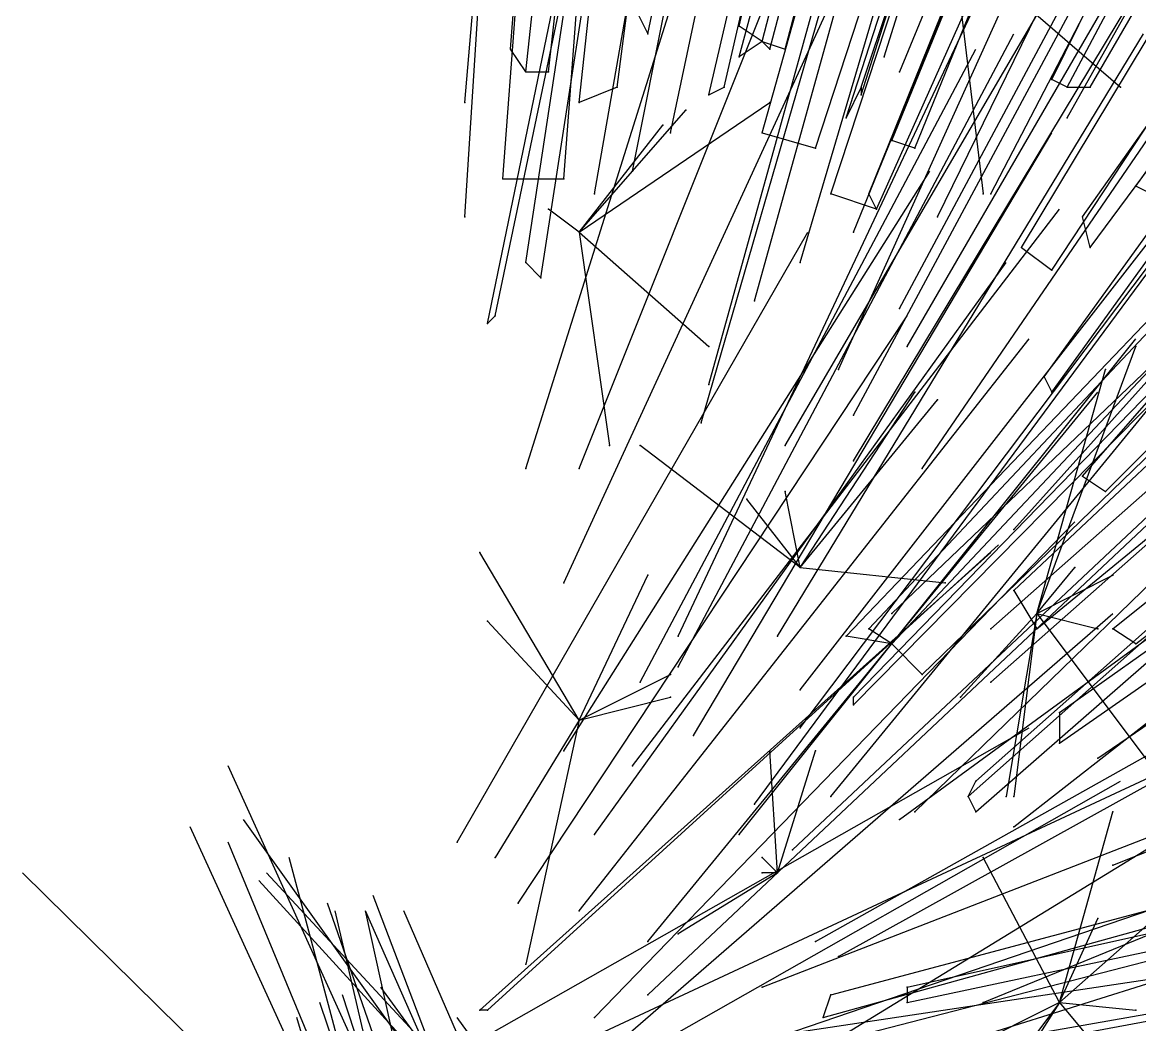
# Model space of a CAD drawing. Extents: x -0.06 to 1.18, y -0.6 to 0.6.
# Drawn here: x -0.06 to 0.0865, y 0.0151 to 0.1465 of the extents above; entities that cross this region are included whole.
import ezdxf

# ---------------------------------------------------------------- set-up
doc = ezdxf.new("R2010")
doc.units = 0
for name, color, linetype in [('Facilities', 3, 'CONTINUOUS'), ('Facilities_lines', 3, 'CONTINUOUS'), ('Normals', 1, 'CONTINUOUS'), ('Source_points', 5, 'CONTINUOUS')]:
    doc.layers.add(name, color=color, linetype=linetype)

msp = doc.modelspace()

# ---------------------------------------------------------------- linework, layer by layer
at = {"layer": 'Facilities', "color": 3}
for p in [(0.037, 0.144, -0.371), (0.053, 0.142, -0.38), (0.006, 0.14, -0.351), (0.018, 0.138, -0.347), (0.05, 0.138, -0.366), (0.077, 0.138, -0.394), (0.03, 0.137, -0.35), (-0.002, 0.136, -0.341), (0.077, 0.134, -0.386), (0.025, 0.132, -0.334), (0.037, 0.132, -0.343), (0.057, 0.13, -0.354), (0.003, 0.126, -0.315), (0.02, 0.127, -0.322), (0.015, 0.124, -0.311), (0.067, 0.124, -0.351), (0.052, 0.122, -0.331), (-0.002, 0.121, -0.303), (0.06, 0.121, -0.339), (0.013, 0.119, -1.25), (0.049, 0.119, -0.321), (0.071, 0.117, -0.342), (0.08, 0.117, -0.355), (0.042, 0.115, -0.305), (0.008, 0.113, -0.283), (0.036, 0.11, -0.289), (0.055, 0.109, -0.306), (0.001, 0.107, -0.268), (0.056, 0.104, -0.296), (0.047, 0.101, -0.278), (0.074, 0.1, -0.311), (0.03, 0.099, -0.259), (0.029, 0.094, -0.246), (0.049, 0.095, -0.268), (0.04, 0.091, -0.249), (0.006, 0.088, -0.222), (0.013, 0.088, -0.223), (0.049, 0.089, -0.253), (0.058, 0.088, -0.264), (0.079, 0.087, -0.294), (0.07, 0.08, -0.265), (0.042, 0.075, -1.25), (0.011, 0.073, -0.184), (0.07, 0.072, -0.251), (0.054, 0.069, -0.22), (0.073, 0.069, -1.25), (0.026, 0.066, -0.177), (0.039, 0.066, -0.19), (0.067, 0.067, -0.237), (0.054, 0.065, -0.211), (0.086, 0.065, -0.27), (0.026, 0.062, -0.168), (0.021, 0.06, -0.16), (0.042, 0.059, -0.181), (0.067, 0.06, -0.224), (0.049, 0.057, -0.186), (0.076, 0.056, -0.236), (0.013, 0.055, -1.25), (0.028, 0.053, -0.15), (0.042, 0.054, -0.172), (0.011, 0.051, -0.131), (0.081, 0.05, -0.238), (0.02, 0.049, -0.132), (0.036, 0.044, -0.141), (0.046, 0.045, -0.161), (0.064, 0.045, -0.196), (0.057, 0.043, -0.179), (0.055, 0.042, -0.173), (0.015, 0.04, -0.107), (0.034, 0.04, -0.13), (0.07, 0.041, -0.202), (-0.003, 0.039, -0.098), (0.041, 0.038, -0.139), (0.083, 0.036, -0.226), (0.039, 0.035, -1.25), (0.005, 0.031, -0.078), (0.013, 0.03, -0.083), (0.022, 0.026, -0.085), (0.044, 0.026, -0.127), (0.047, 0.024, -0.132), (0.037, 0.02, -0.105), (0.056, 0.02, -0.148), (0.022, 0.019, -0.072), (0.066, 0.018, -0.171), (0.076, 0.018, -1.25), (0.001, 0.017, -0.042), (0.015, 0.016, -0.056), (0.045, 0.016, -0.12)]:
    msp.add_point(p, dxfattribs=at)
at = {"layer": 'Facilities_lines', "color": 3}
for p, q in [((0.062, 0.157, -1.25), (0.055, 0.14, -1.25)), ((0.062, 0.157, -1.25), (0.066, 0.124, -1.25)), ((0.062, 0.157, -1.25), (0.084, 0.138, -1.25)), ((0.02, 0.149, -0.376), (0.022, 0.145, -0.366)), ((0.037, 0.144, -0.371), (0.034, 0.146, -0.376)), ((0.037, 0.144, -0.371), (0.034, 0.142, -0.364)), ((0.037, 0.144, -0.371), (0.04, 0.143, -0.37)), ((0.037, 0.144, -0.371), (0.038, 0.143, -0.37)), ((0.006, 0.14, -0.351), (0.004, 0.143, -0.357)), ((0.006, 0.14, -0.351), (0.009, 0.14, -0.35)), ((0.018, 0.138, -0.347), (0.013, 0.136, -0.342)), ((0.03, 0.137, -0.35), (0.032, 0.138, -0.354)), ((0.05, 0.138, -0.366), (0.048, 0.134, -0.357)), ((0.05, 0.138, -0.366), (0.05, 0.137, -0.365)), ((0.077, 0.138, -0.394), (0.075, 0.139, -0.395)), ((0.077, 0.138, -0.394), (0.08, 0.138, -0.399)), ((0.013, 0.119, -1.25), (0.038, 0.136, -1.25)), ((0.013, 0.119, -1.25), (0.027, 0.135, -1.25)), ((0.013, 0.119, -1.25), (0.024, 0.133, -1.25)), ((0.037, 0.132, -0.343), (0.044, 0.13, -0.344)), ((0.057, 0.13, -0.354), (0.054, 0.131, -0.356)), ((0.003, 0.126, -0.315), (0.011, 0.126, -0.316)), ((0.088, 0.124, -0.38), (0.086, 0.125, -0.38)), ((0.052, 0.122, -0.331), (0.046, 0.124, -0.331)), ((0.052, 0.122, -0.331), (0.051, 0.124, -0.337)), ((0.013, 0.119, -1.25), (0.009, 0.122, -1.25)), ((0.08, 0.117, -0.355), (0.079, 0.121, -0.36)), ((0.013, 0.119, -1.25), (0.03, 0.104, -1.25)), ((0.013, 0.119, -1.25), (0.017, 0.091, -1.25)), ((0.071, 0.117, -0.342), (0.075, 0.114, -0.342)), ((0.008, 0.113, -0.283), (0.006, 0.115, -0.288)), ((0.001, 0.107, -0.268), (0.002, 0.108, -0.27)), ((0.073, 0.069, -1.25), (0.086, 0.104, -1.25)), ((0.073, 0.069, -1.25), (0.082, 0.101, -1.25)), ((0.074, 0.1, -0.311), (0.075, 0.098, -0.309)), ((0.042, 0.075, -1.25), (0.057, 0.098, -1.25)), ((0.042, 0.075, -1.25), (0.06, 0.097, -1.25)), ((0.042, 0.075, -1.25), (0.021, 0.091, -1.25)), ((0.079, 0.087, -0.294), (0.082, 0.085, -0.294)), ((0.042, 0.075, -1.25), (0.04, 0.085, -1.25)), ((0.042, 0.075, -1.25), (0.035, 0.084, -1.25)), ((0.013, 0.055, -1.25), (0, 0.077, -1.25)), ((0.042, 0.075, -1.25), (0.061, 0.073, -1.25)), ((0.073, 0.069, -1.25), (0.078, 0.075, -1.25)), ((0.013, 0.055, -1.25), (0.022, 0.074, -1.25)), ((0.073, 0.069, -1.25), (0.083, 0.074, -1.25)), ((0.07, 0.072, -0.251), (0.073, 0.067, -0.248)), ((0.073, 0.069, -1.25), (0.063, 0.058, -1.25)), ((0.073, 0.069, -1.25), (0.069, 0.045, -1.25)), ((0.073, 0.069, -1.25), (0.07, 0.045, -1.25)), ((0.073, 0.069, -1.25), (0.081, 0.067, -1.25)), ((0.073, 0.069, -1.25), (0.088, 0.049, -1.25)), ((0.013, 0.055, -1.25), (0.001, 0.068, -1.25)), ((0.054, 0.065, -0.211), (0.048, 0.066, -0.204)), ((0.054, 0.065, -0.211), (0.051, 0.067, -0.21)), ((0.086, 0.065, -0.27), (0.083, 0.067, -0.266)), ((0.054, 0.065, -0.211), (0.058, 0.061, -0.21)), ((0.013, 0.055, -1.25), (0.025, 0.061, -1.25)), ((0.013, 0.055, -1.25), (0.025, 0.058, -1.25)), ((0.049, 0.057, -0.186), (0.049, 0.058, -0.189)), ((0.076, 0.056, -0.236), (0.076, 0.052, -0.23)), ((0.013, 0.055, -1.25), (0.002, 0.037, -1.25)), ((0.013, 0.055, -1.25), (0.006, 0.023, -1.25)), ((0.039, 0.035, -1.25), (0.038, 0.051, -1.25)), ((0.039, 0.035, -1.25), (0.044, 0.051, -1.25)), ((0.064, 0.045, -0.196), (0.065, 0.047, -0.2)), ((0.064, 0.045, -0.196), (0.065, 0.043, -0.196)), ((0.076, 0.018, -1.25), (0.083, 0.043, -1.25)), ((0.039, 0.035, -1.25), (0.037, 0.037, -1.25)), ((0.076, 0.018, -1.25), (0.066, 0.037, -1.25)), ((0.039, 0.035, -1.25), (0.026, 0.027, -1.25)), ((0.039, 0.035, -1.25), (0.037, 0.035, -1.25)), ((0.076, 0.018, -1.25), (0.093, 0.033, -1.25)), ((0.076, 0.018, -1.25), (0.081, 0.029, -1.25)), ((0.056, 0.02, -0.148), (0.056, 0.018, -0.146)), ((0.045, 0.016, -0.12), (0.046, 0.019, -0.125)), ((0.076, 0.018, -1.25), (0.052, 0.006, -1.25)), ((0.076, 0.018, -1.25), (0.062, -0.004, -1.25)), ((0.076, 0.018, -1.25), (0.073, 0.014, -1.25)), ((0.076, 0.018, -1.25), (0.086, 0.006, -1.25)), ((0.076, 0.018, -1.25), (0.086, 0.017, -1.25)), ((0.001, 0.017, -0.042), (0, 0.017, -0.042))]:
    msp.add_line(p, q, dxfattribs=at)
at = {"layer": 'Normals', "color": 1}
for p, q in [((0.034, 0.146, -0.376), (0.055, 0.238, -0.341)), ((0.022, 0.145, -0.366), (0.041, 0.236, -0.33)), ((0.004, 0.143, -0.357), (0.011, 0.235, -0.32)), ((0.037, 0.144, -0.371), (0.06, 0.234, -0.334)), ((0.038, 0.143, -0.37), (0.062, 0.233, -0.333)), ((0.006, 0.14, -0.351), (0.016, 0.232, -0.313)), ((0.009, 0.14, -0.35), (0.019, 0.232, -0.312)), ((0.04, 0.143, -0.37), (0.064, 0.232, -0.333)), ((0.034, 0.142, -0.364), (0.058, 0.231, -0.327)), ((0.053, 0.142, -0.38), (0.081, 0.231, -0.343)), ((-0.002, 0.136, -0.341), (0.006, 0.229, -0.304)), ((0.013, 0.136, -0.342), (0.023, 0.229, -0.306)), ((0.018, 0.138, -0.347), (0.03, 0.23, -0.309)), ((0.032, 0.138, -0.354), (0.053, 0.228, -0.316)), ((0.03, 0.137, -0.35), (0.051, 0.227, -0.313)), ((0.05, 0.137, -0.365), (0.078, 0.225, -0.327)), ((0.05, 0.138, -0.366), (0.079, 0.225, -0.328)), ((0.048, 0.134, -0.357), (0.077, 0.223, -0.32)), ((0.075, 0.139, -0.395), (0.116, 0.223, -0.359)), ((0.025, 0.132, -0.334), (0.044, 0.222, -0.297)), ((0.037, 0.132, -0.343), (0.062, 0.221, -0.306)), ((0.003, 0.126, -0.315), (0.01, 0.219, -0.278)), ((0.011, 0.126, -0.316), (0.018, 0.219, -0.279)), ((0.044, 0.13, -0.344), (0.073, 0.219, -0.307)), ((0.077, 0.138, -0.394), (0.12, 0.219, -0.355)), ((0.08, 0.138, -0.399), (0.127, 0.219, -0.362)), ((0.02, 0.127, -0.322), (0.038, 0.217, -0.282)), ((0.054, 0.131, -0.356), (0.089, 0.217, -0.318)), ((0.057, 0.13, -0.354), (0.092, 0.216, -0.317)), ((-0.002, 0.121, -0.303), (0.004, 0.214, -0.266)), ((0.015, 0.124, -0.311), (0.031, 0.215, -0.273)), ((0.077, 0.134, -0.386), (0.122, 0.214, -0.347)), ((0.046, 0.124, -0.331), (0.075, 0.212, -0.293)), ((0.051, 0.124, -0.337), (0.086, 0.211, -0.3)), ((0.006, 0.115, -0.288), (0.02, 0.207, -0.25)), ((0.052, 0.122, -0.331), (0.09, 0.207, -0.295)), ((0.067, 0.124, -0.351), (0.11, 0.207, -0.316)), ((0.008, 0.113, -0.283), (0.022, 0.204, -0.245)), ((0.049, 0.119, -0.321), (0.084, 0.205, -0.284)), ((0.06, 0.121, -0.339), (0.101, 0.205, -0.301)), ((0.042, 0.115, -0.305), (0.068, 0.203, -0.267)), ((0.086, 0.125, -0.38), (0.14, 0.201, -0.344)), ((0.036, 0.11, -0.289), (0.061, 0.2, -0.253)), ((0.001, 0.107, -0.268), (0.02, 0.199, -0.232)), ((0.002, 0.108, -0.27), (0.021, 0.199, -0.234)), ((0.071, 0.117, -0.342), (0.118, 0.195, -0.301)), ((0.079, 0.121, -0.36), (0.132, 0.196, -0.323)), ((0.055, 0.109, -0.306), (0.099, 0.191, -0.269)), ((0.08, 0.117, -0.355), (0.135, 0.191, -0.317)), ((0.03, 0.099, -0.259), (0.055, 0.189, -0.222)), ((0.075, 0.114, -0.342), (0.125, 0.19, -0.3)), ((0.047, 0.101, -0.278), (0.085, 0.185, -0.24)), ((0.056, 0.104, -0.296), (0.103, 0.185, -0.259)), ((0.029, 0.094, -0.246), (0.055, 0.184, -0.212)), ((0.006, 0.088, -0.222), (0.034, 0.177, -0.184)), ((0.049, 0.095, -0.268), (0.093, 0.177, -0.23)), ((0.074, 0.1, -0.311), (0.128, 0.175, -0.272)), ((0.013, 0.088, -0.223), (0.047, 0.173, -0.183)), ((0.075, 0.098, -0.309), (0.129, 0.173, -0.271)), ((0.04, 0.091, -0.249), (0.085, 0.168, -0.204)), ((0.049, 0.089, -0.253), (0.096, 0.167, -0.212)), ((0.058, 0.088, -0.264), (0.11, 0.164, -0.225)), ((0.011, 0.073, -0.184), (0.051, 0.16, -0.154)), ((0.079, 0.087, -0.294), (0.14, 0.157, -0.257)), ((0.026, 0.066, -0.177), (0.066, 0.151, -0.144)), ((0.082, 0.085, -0.294), (0.148, 0.151, -0.258)), ((0.07, 0.08, -0.265), (0.132, 0.149, -0.229)), ((0.026, 0.062, -0.168), (0.07, 0.145, -0.132)), ((0.039, 0.066, -0.19), (0.087, 0.145, -0.153)), ((0.021, 0.06, -0.16), (0.065, 0.143, -0.125)), ((0.055, 0.14, -1.25), (0.055, 0.14, -1.15)), ((0.084, 0.138, -1.25), (0.084, 0.138, -1.15)), ((0.027, 0.135, -1.25), (0.027, 0.135, -1.15)), ((0.038, 0.136, -1.25), (0.038, 0.136, -1.15)), ((0.07, 0.072, -0.251), (0.138, 0.136, -0.216)), ((0.051, 0.067, -0.21), (0.114, 0.134, -0.172)), ((0.024, 0.133, -1.25), (0.024, 0.133, -1.15)), ((0.028, 0.053, -0.15), (0.075, 0.132, -0.112)), ((0.048, 0.066, -0.204), (0.112, 0.133, -0.166)), ((0.054, 0.069, -0.22), (0.121, 0.133, -0.181)), ((0.054, 0.065, -0.211), (0.117, 0.132, -0.172)), ((0.042, 0.059, -0.181), (0.098, 0.131, -0.139)), ((0.067, 0.067, -0.237), (0.136, 0.128, -0.198)), ((0.011, 0.051, -0.131), (0.059, 0.127, -0.088)), ((0.042, 0.054, -0.172), (0.097, 0.127, -0.131)), ((0.073, 0.067, -0.248), (0.145, 0.126, -0.212)), ((0.049, 0.058, -0.189), (0.114, 0.125, -0.152)), ((0.058, 0.061, -0.21), (0.124, 0.125, -0.171)), ((0.083, 0.067, -0.266), (0.155, 0.125, -0.229)), ((0.066, 0.124, -1.25), (0.066, 0.124, -1.15)), ((0.009, 0.122, -1.25), (0.009, 0.122, -1.15)), ((0.02, 0.049, -0.132), (0.076, 0.122, -0.093)), ((0.049, 0.057, -0.186), (0.114, 0.123, -0.151)), ((0.086, 0.065, -0.27), (0.159, 0.122, -0.232)), ((0.067, 0.06, -0.224), (0.136, 0.121, -0.185)), ((-0.003, 0.039, -0.098), (0.043, 0.119, -0.06)), ((0.013, 0.119, -1.25), (0.013, 0.119, -1.15)), ((0.036, 0.044, -0.141), (0.09, 0.117, -0.1)), ((0.046, 0.045, -0.161), (0.105, 0.117, -0.125)), ((0.015, 0.04, -0.107), (0.069, 0.115, -0.069)), ((0.076, 0.056, -0.236), (0.152, 0.11, -0.199)), ((0.065, 0.047, -0.2), (0.135, 0.109, -0.165)), ((0.005, 0.031, -0.078), (0.056, 0.108, -0.04)), ((0.057, 0.043, -0.179), (0.124, 0.108, -0.143)), ((0.064, 0.045, -0.196), (0.134, 0.107, -0.16)), ((0.013, 0.03, -0.083), (0.072, 0.105, -0.051)), ((0.034, 0.04, -0.13), (0.086, 0.105, -0.076)), ((0.065, 0.043, -0.196), (0.136, 0.105, -0.16)), ((0.076, 0.052, -0.23), (0.152, 0.105, -0.192)), ((0.03, 0.104, -1.25), (0.03, 0.104, -1.15)), ((0.086, 0.104, -1.25), (0.086, 0.104, -1.15)), ((0.081, 0.05, -0.238), (0.157, 0.102, -0.199)), ((0.041, 0.038, -0.139), (0.108, 0.101, -0.099)), ((0.082, 0.101, -1.25), (0.082, 0.101, -1.15)), ((0.07, 0.041, -0.202), (0.144, 0.099, -0.168)), ((0.022, 0.026, -0.085), (0.081, 0.098, -0.048)), ((0.057, 0.098, -1.25), (0.057, 0.098, -1.15)), ((0.06, 0.097, -1.25), (0.06, 0.097, -1.15)), ((0.055, 0.042, -0.173), (0.129, 0.096, -0.132)), ((0.017, 0.091, -1.25), (0.017, 0.091, -1.15)), ((0.021, 0.091, -1.25), (0.021, 0.091, -1.15)), ((0.04, 0.085, -1.25), (0.04, 0.085, -1.15)), ((0.035, 0.084, -1.25), (0.035, 0.084, -1.15)), ((0.022, 0.019, -0.072), (0.09, 0.083, -0.038)), ((0.015, 0.016, -0.056), (0.078, 0.081, -0.013)), ((0.001, 0.017, -0.042), (0.068, 0.078)), ((0, 0.017, -0.042), (0.067, 0.077, 0.001)), ((0, 0.077, -1.25), (0, 0.077, -1.15)), ((0.042, 0.075, -1.25), (0.042, 0.075, -1.15)), ((0.078, 0.075, -1.25), (0.078, 0.075, -1.15)), ((0.022, 0.074, -1.25), (0.022, 0.074, -1.15)), ((0.083, 0.074, -1.25), (0.083, 0.074, -1.15)), ((0.044, 0.026, -0.127), (0.126, 0.072, -0.092)), ((0.061, 0.073, -1.25), (0.061, 0.073, -1.15)), ((0.015, 0.01, -0.046), (0.083, 0.069, -0.002)), ((0.047, 0.024, -0.132), (0.128, 0.069, -0.095)), ((0.073, 0.069, -1.25), (0.073, 0.069, -1.15)), ((0.083, 0.036, -0.226), (0.169, 0.07, -0.188)), ((0.001, 0.068, -1.25), (0.001, 0.068, -1.15)), ((0.081, 0.067, -1.25), (0.081, 0.067, -1.15)), ((0.025, 0.061, -1.25), (0.025, 0.061, -1.15)), ((0.025, 0.058, -1.25), (0.025, 0.058, -1.15)), ((0.063, 0.058, -1.25), (0.063, 0.058, -1.15)), ((0.013, 0.055, -1.25), (0.013, 0.055, -1.15)), ((0.035, 0.006, -0.088), (0.115, 0.055, -0.053)), ((-0.002, 0.012, -0.03), (0.072, 0.054, 0.023)), ((0.037, 0.02, -0.105), (0.122, 0.053, -0.065)), ((0.066, 0.018, -0.171), (0.154, 0.054, -0.139)), ((0.038, 0.051, -1.25), (0.038, 0.051, -1.15)), ((0.044, 0.051, -1.25), (0.044, 0.051, -1.15)), ((0.006, -0.037, -0.094), (-0.033, 0.049, -0.127)), ((0.003, 0.008, -0.022), (0.091, 0.049, 0.001)), ((0.01, 0.005, -0.029), (0.084, 0.047, 0.024)), ((0.069, 0.045, -1.25), (0.069, 0.045, -1.15)), ((0.07, 0.045, -1.25), (0.07, 0.045, -1.15)), ((0.046, 0.019, -0.125), (0.136, 0.043, -0.089)), ((0.067, 0.014, -0.172), (0.159, 0.043, -0.144)), ((0.083, 0.043, -1.25), (0.083, 0.043, -1.15)), ((0.024, -0.035, -0.105), (-0.031, 0.042, -0.139)), ((0.001, -0.044, -0.11), (-0.038, 0.041, -0.146)), ((0.045, 0.016, -0.12), (0.135, 0.041, -0.084)), ((0.056, 0.02, -0.148), (0.146, 0.04, -0.11)), ((0.003, -0.048, -0.119), (-0.033, 0.039, -0.155)), ((-0.001, -0.053, -0.132), (-0.025, 0.037, -0.17)), ((0.002, 0.037, -1.25), (0.002, 0.037, -1.15)), ((0.023, 0.008, -0.061), (0.108, 0.037, -0.018)), ((0.037, 0.037, -1.25), (0.037, 0.037, -1.15)), ((0.051, 0.014, -0.131), (0.14, 0.037, -0.093)), ((0.056, 0.018, -0.146), (0.146, 0.037, -0.108)), ((0.066, 0.037, -1.25), (0.066, 0.037, -1.15)), ((0.006, -0.03, -0.077), (-0.06, 0.035, -0.113)), ((0.034, -0.035, -0.122), (-0.029, 0.034, -0.157)), ((0.036, -0.034, -0.123), (-0.028, 0.035, -0.157)), ((0.037, 0.035, -1.25), (0.037, 0.035, -1.15)), ((0.039, 0.035, -1.25), (0.039, 0.035, -1.15)), ((0.01, -0.055, -0.141), (-0.02, 0.031, -0.181)), ((0.018, -0.052, -0.139), (-0.014, 0.032, -0.182)), ((0.002, -0.06, -0.151), (-0.019, 0.03, -0.188)), ((0.005, -0.061, -0.152), (-0.015, 0.03, -0.19)), ((0.023, -0.056, -0.152), (-0.015, 0.03, -0.185)), ((0.028, -0.057, -0.159), (-0.01, 0.03, -0.192)), ((0.041, 0.014, -0.109), (0.134, 0.028, -0.074)), ((0.081, 0.029, -1.25), (0.081, 0.029, -1.15)), ((0.026, 0.027, -1.25), (0.026, 0.027, -1.15)), ((0.006, 0.023, -1.25), (0.006, 0.023, -1.15)), ((0.025, 0.004, -0.064), (0.117, 0.021, -0.029)), ((0.041, -0.054, -0.169), (-0.013, 0.02, -0.209)), ((0.009, -0.071, -0.179), (-0.021, 0.018, -0.215)), ((0.011, -0.07, -0.176), (-0.018, 0.019, -0.212)), ((-0.001, 0.001, -0.002), (0.096, 0.018, 0.015)), ((0.076, 0.018, -1.25), (0.076, 0.018, -1.15)), ((0.086, 0.017, -1.25), (0.086, 0.017, -1.15)), ((0.003, -0.073, -0.183), (-0.024, 0.016, -0.22)), ((0.052, -0.059, -0.195), (-0.003, 0.016, -0.233))]:
    msp.add_line(p, q, dxfattribs=at)
at = {"layer": 'Source_points', "color": 5}
for p in [(0.034, 0.146, -0.376), (0.022, 0.145, -0.366), (0.004, 0.143, -0.357), (0.038, 0.143, -0.37), (0.04, 0.143, -0.37), (0.034, 0.142, -0.364), (0.009, 0.14, -0.35), (0.055, 0.14, -1.25), (0.032, 0.138, -0.354), (0.075, 0.139, -0.395), (0.08, 0.138, -0.399), (0.084, 0.138, -1.25), (0.05, 0.137, -0.365), (0.013, 0.136, -0.342), (0.027, 0.135, -1.25), (0.038, 0.136, -1.25), (0.048, 0.134, -0.357), (0.024, 0.133, -1.25), (0.054, 0.131, -0.356), (0.044, 0.13, -0.344), (0.011, 0.126, -0.316), (0.086, 0.125, -0.38), (0.046, 0.124, -0.331), (0.051, 0.124, -0.337), (0.066, 0.124, -1.25), (0.009, 0.122, -1.25), (0.079, 0.121, -0.36), (0.006, 0.115, -0.288), (0.075, 0.114, -0.342), (0.002, 0.108, -0.27), (0.03, 0.104, -1.25), (0.086, 0.104, -1.25), (0.082, 0.101, -1.25), (0.057, 0.098, -1.25), (0.06, 0.097, -1.25), (0.075, 0.098, -0.309), (0.017, 0.091, -1.25), (0.021, 0.091, -1.25), (0.04, 0.085, -1.25), (0.082, 0.085, -0.294), (0.035, 0.084, -1.25), (0, 0.077, -1.25), (0.078, 0.075, -1.25), (0.022, 0.074, -1.25), (0.083, 0.074, -1.25), (0.061, 0.073, -1.25), (0.001, 0.068, -1.25), (0.048, 0.066, -0.204), (0.051, 0.067, -0.21), (0.073, 0.067, -0.248), (0.081, 0.067, -1.25), (0.083, 0.067, -0.266), (0.025, 0.061, -1.25), (0.058, 0.061, -0.21), (0.025, 0.058, -1.25), (0.049, 0.058, -0.189), (0.063, 0.058, -1.25), (0.076, 0.052, -0.23), (0.038, 0.051, -1.25), (0.044, 0.051, -1.25), (0.065, 0.047, -0.2), (0.069, 0.045, -1.25), (0.07, 0.045, -1.25), (0.065, 0.043, -0.196), (0.083, 0.043, -1.25), (0.002, 0.037, -1.25), (0.037, 0.037, -1.25), (0.066, 0.037, -1.25), (0.037, 0.035, -1.25), (0.081, 0.029, -1.25), (0.026, 0.027, -1.25), (0.006, 0.023, -1.25), (0.046, 0.019, -0.125), (0.056, 0.018, -0.146), (0, 0.017, -0.042), (0.086, 0.017, -1.25)]:
    msp.add_point(p, dxfattribs=at)

doc.saveas('drawing.dxf')
